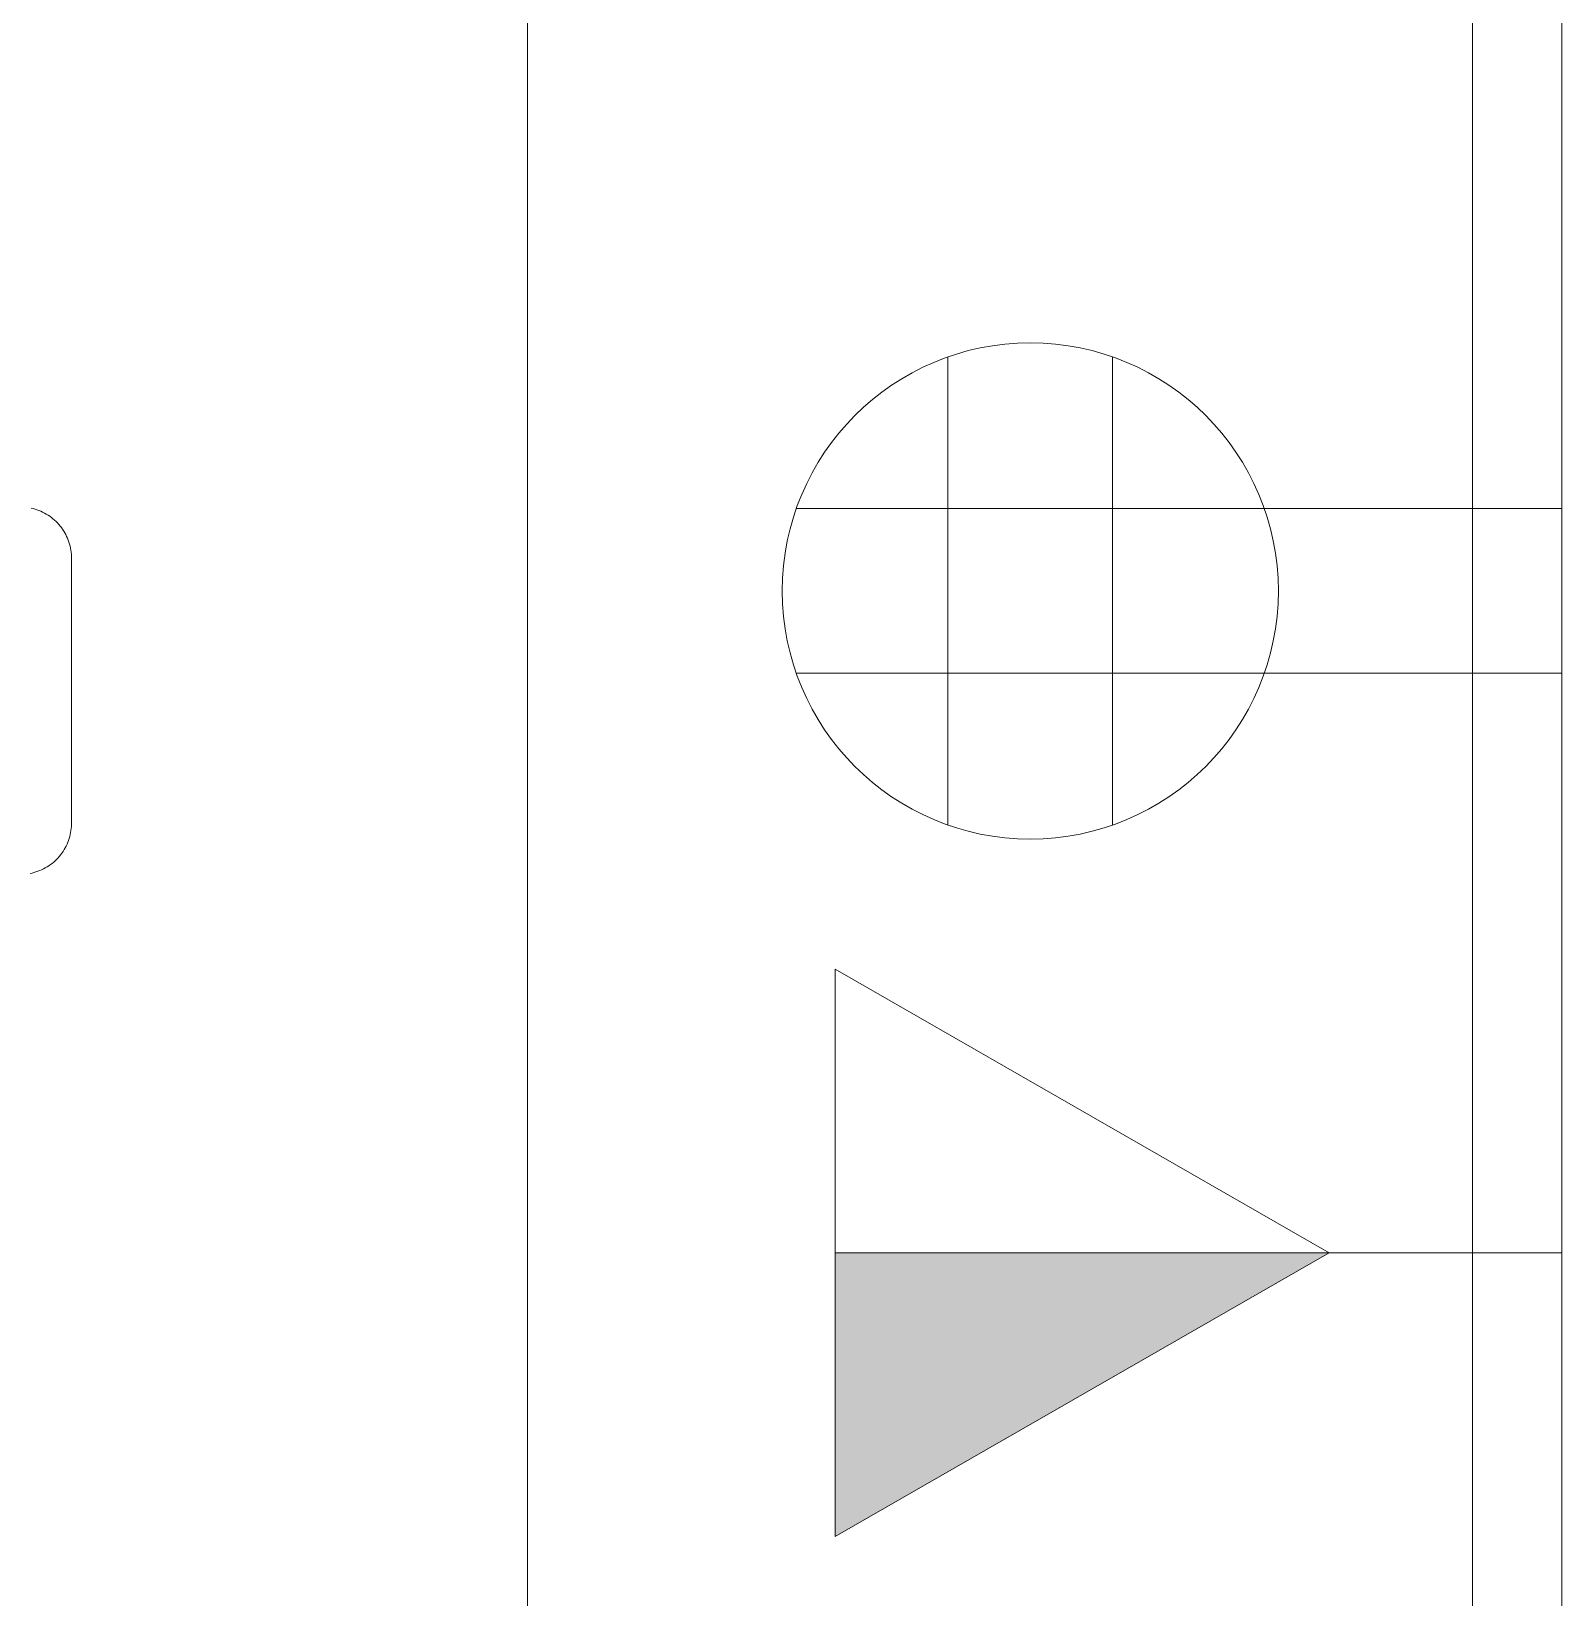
# Model space of a CAD drawing. Header units: inches. Extents: x 1 to 4637, y -664 to 702.
# Drawn here: x 2273.79 to 2306.17, y -600.96 to -567.82 of the extents above; entities that cross this region are included whole.
import ezdxf

# ---------------------------------------------------------------- set-up
doc = ezdxf.new("R2010")
doc.units = ezdxf.units.IN
doc.header["$MEASUREMENT"] = 0
for name, color, linetype, lineweight in [('A-ANNO-NOTE', 131, 'Continuous', 20), ('I-FURN', 30, 'Continuous', 9), ('I-WALL', 2, 'Continuous', 9)]:
    doc.layers.add(name, color=color, linetype=linetype, lineweight=lineweight)

# ---------------------------------------------------------------- blocks, each defined once
blk = doc.blocks.new('Desk - Group 3 - No Side Chairs-V20-New Construction - Tel_Data_Elec Plan')
at = {"layer": 'I-FURN'}
for p, q in [((0, 0), (0, 48)), ((20, 48), (20, 0)), ((29.65, 19.598), (29.65, 13.99))]:
    blk.add_line(p, q, dxfattribs=at)
at = {"layer": 'I-FURN', "flags": 128}
for points in [[(30.528, 20.661), (30.486, 20.652), (30.444, 20.642), (30.403, 20.629), (30.362, 20.615), (30.321, 20.6), (30.282, 20.582), (30.243, 20.564), (30.204, 20.543), (30.167, 20.521), (30.131, 20.498), (30.095, 20.473), (30.061, 20.447), (30.027, 20.42), (29.995, 20.391), (29.964, 20.361), (29.934, 20.329), (29.905, 20.297), (29.878, 20.263), (29.852, 20.229), (29.828, 20.193), (29.805, 20.156), (29.783, 20.119), (29.763, 20.08), (29.745, 20.041), (29.728, 20.001), (29.712, 19.961), (29.699, 19.92), (29.687, 19.878), (29.676, 19.836), (29.668, 19.794), (29.661, 19.751), (29.655, 19.708), (29.652, 19.665), (29.65, 19.622), (29.65, 19.598)], [(29.65, 13.99), (29.651, 13.947), (29.653, 13.904), (29.658, 13.861), (29.664, 13.818), (29.671, 13.775), (29.681, 13.733), (29.692, 13.691), (29.705, 13.65), (29.719, 13.609), (29.735, 13.569), (29.753, 13.529), (29.772, 13.49), (29.793, 13.452), (29.815, 13.415), (29.839, 13.379), (29.864, 13.344), (29.891, 13.31), (29.918, 13.277), (29.948, 13.245), (29.978, 13.214), (30.01, 13.184), (30.043, 13.156), (30.076, 13.129), (30.111, 13.104), (30.147, 13.08), (30.184, 13.057), (30.222, 13.036), (30.261, 13.016), (30.3, 12.998), (30.34, 12.982), (30.381, 12.967), (30.422, 12.953), (30.463, 12.942), (30.506, 12.932)]]:
    blk.add_lwpolyline(points, dxfattribs=at)

msp = doc.modelspace()

# ---------------------------------------------------------------- hatches: boundary and pattern name
at = {"layer": 'A-ANNO-NOTE', "lineweight": 9}
msp.add_hatch(color=256, dxfattribs=at).paths.add_polyline_path([(2290.796, -599.665), (2301.256, -593.665), (2290.796, -593.665)], flags=0)

# ---------------------------------------------------------------- linework, layer by layer
at = {"layer": 'A-ANNO-NOTE'}
for p, q in [((2293.186, -584.614), (2293.186, -574.709)), ((2296.67, -584.614), (2296.67, -574.709)), ((2306.174, -577.92), (2289.976, -577.92)), ((2306.174, -581.404), (2289.976, -581.404)), ((2301.256, -593.665), (2290.796, -587.665)), ((2290.796, -599.665), (2290.796, -587.665)), ((2301.256, -593.665), (2290.796, -599.665)), ((2290.796, -593.665), (2301.256, -593.665)), ((2290.796, -599.665), (2290.796, -593.665)), ((2306.174, -593.665), (2290.796, -593.665)), ((2301.256, -593.665), (2290.796, -599.665))]:
    msp.add_line(p, q, dxfattribs=at)
msp.add_circle((2294.928, -579.662), 5.25, dxfattribs=at)
at = {"layer": 'I-WALL', "color": 250, "lineweight": 20}
msp.add_line((2306.174, -494.728), (2306.174, -639.753), dxfattribs=at)

# ---------------------------------------------------------------- block references
at = {"layer": 'I-FURN', "rotation": 180}
msp.add_blockref('Desk - Group 3 - No Side Chairs-V20-New Construction - Tel_Data_Elec Plan', (2304.286, -564.978), dxfattribs=at)

doc.saveas('drawing.dxf')
